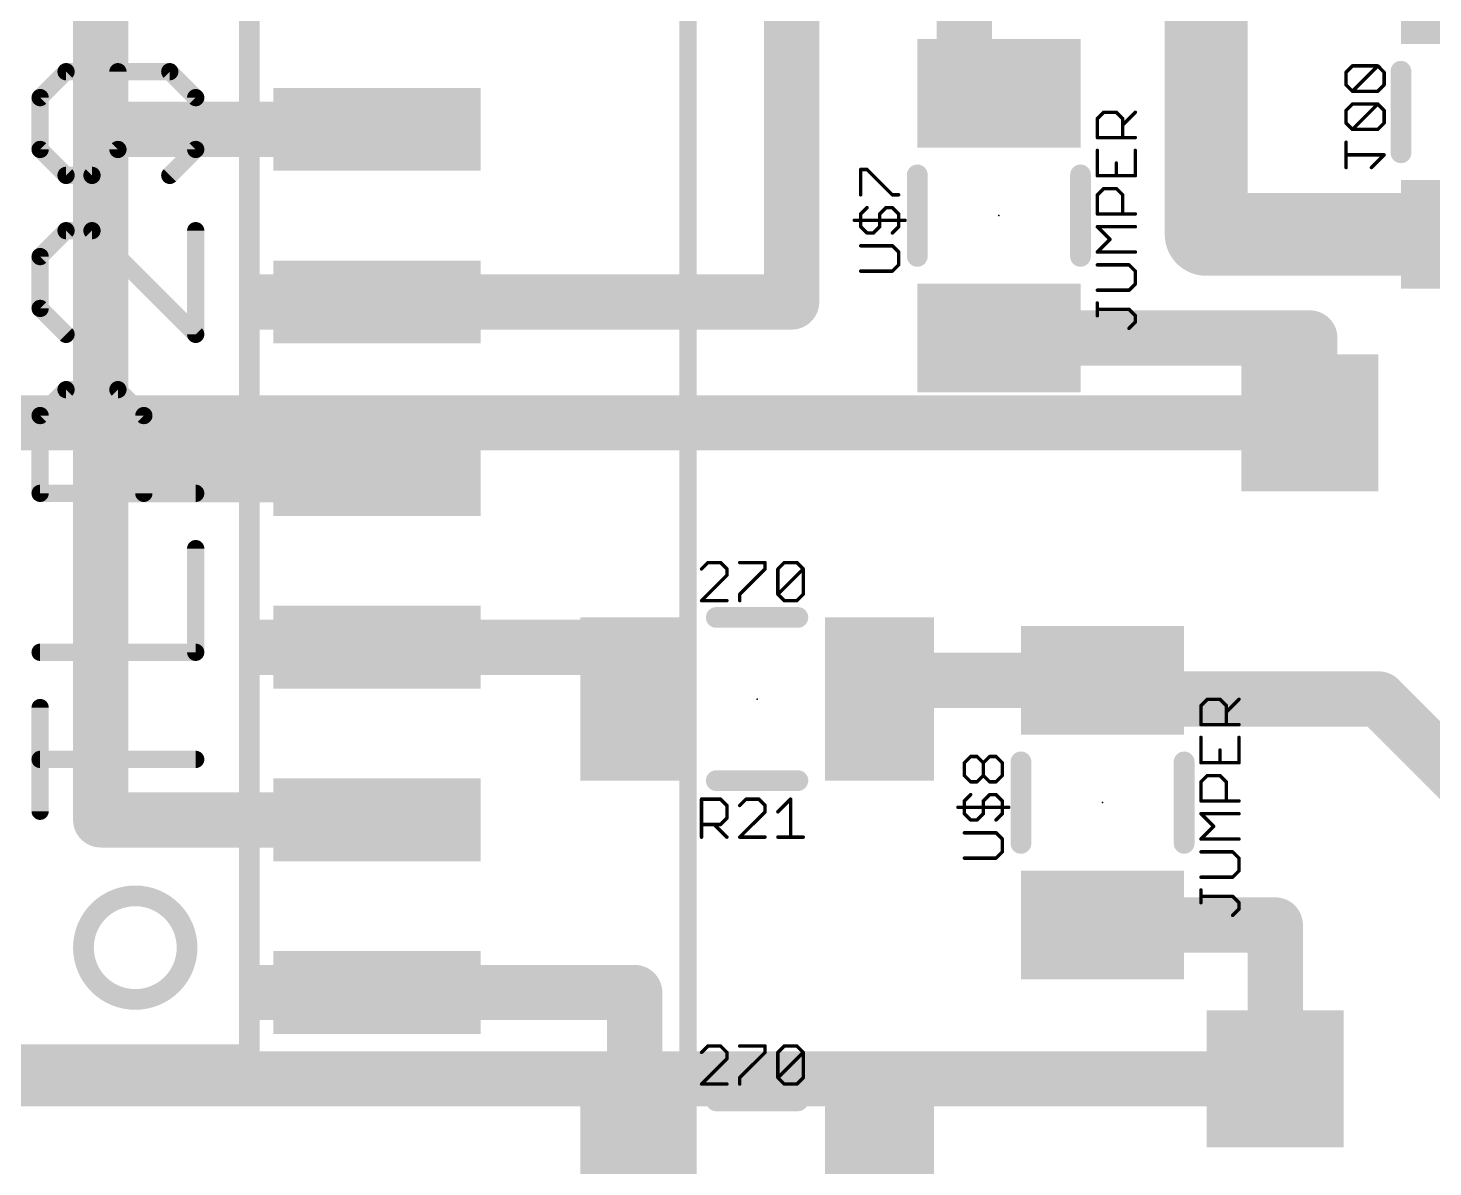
# Model space of a CAD drawing. Extents: x 0 to 107, y 0 to 139.
# Drawn here: x 28.17 to 38.5, y 48.63 to 57.01 of the extents above; entities that cross this region are included whole.
import ezdxf

# ---------------------------------------------------------------- set-up
doc = ezdxf.new("R2010")
doc.units = 0
for name, color, linetype in [('1', 14, 'CONTINUOUS'), ('16', 174, 'CONTINUOUS'), ('18', 94, 'CONTINUOUS'), ('21', 250, 'CONTINUOUS'), ('22', 250, 'CONTINUOUS'), ('23', 178, 'CONTINUOUS'), ('25', 250, 'CONTINUOUS'), ('27', 250, 'CONTINUOUS'), ('28', 250, 'CONTINUOUS'), ('51', 250, 'CONTINUOUS')]:
    doc.layers.add(name, color=color, linetype=linetype)

# ---------------------------------------------------------------- blocks, each defined once
blk = doc.blocks.new('RECT')
blk.add_solid([(-0.5, -0.5), (0.5, -0.5), (-0.5, 0.5), (0.5, 0.5)])
blk = doc.blocks.new('SQUAREV')
blk.add_solid([(-0.5, -0.5), (0.5, -0.5), (-0.5, 0.5), (0.5, 0.5)])

msp = doc.modelspace()

# ---------------------------------------------------------------- linework, layer by layer
at = {"layer": '1', "const_width": 0.4064}
for points in [[(33.782, 54.991), (33.782, 59.298)], [(28.702, 58.801), (28.702, 56.261)], [(35.052, 56.78), (35.052, 57.912)], [(35.306, 56.526), (35.052, 56.78)], [(30.734, 56.261), (28.702, 56.261)], [(28.702, 56.261), (28.702, 53.721)], [(30.734, 54.991), (33.782, 54.991)], [(35.306, 54.726), (37.592, 54.726)], [(37.592, 54.726), (37.592, 54.102)], [(28.702, 53.721), (30.734, 53.721)], [(28.702, 53.721), (28.702, 51.181)], [(30.734, 52.451), (32.628, 52.451)], [(32.628, 52.451), (32.628, 52.07)], [(36.068, 52.208), (34.428, 52.208)], [(34.428, 52.208), (34.428, 52.07)], [(36.206, 52.07), (36.068, 52.208)], [(38.1, 52.07), (36.206, 52.07)], [(40.64, 49.53), (38.1, 52.07)], [(28.702, 51.181), (30.734, 51.181)], [(36.068, 50.408), (37.338, 50.408)], [(37.338, 50.408), (37.338, 49.276)], [(30.734, 49.911), (32.628, 49.911)], [(32.628, 49.911), (32.628, 48.514)], [(34.428, 46.228), (34.428, 48.514)]]:
    msp.add_lwpolyline(points, dxfattribs=at)
at = {"layer": '1', "const_width": 0.2032}
for points in [[(35.1238, 56.8518, 1), (34.9802, 56.7082)], [(34.9504, 56.78, 1), (35.1536, 56.78)], [(35.2342, 56.4542, 1), (35.3778, 56.5978)], [(28.702, 56.3626, 1), (28.702, 56.1594)], [(28.8036, 56.261, 1), (28.6004, 56.261)], [(30.734, 56.1594, 1), (30.734, 56.3626)], [(28.6004, 56.261, 1), (28.8036, 56.261)], [(30.734, 55.0926, 1), (30.734, 54.8894)], [(33.782, 54.8894, 1), (33.782, 55.0926)], [(33.6804, 54.991, 1), (33.8836, 54.991)], [(35.306, 54.8276, 1), (35.306, 54.6244)], [(37.6936, 54.726, 1), (37.4904, 54.726)], [(37.592, 54.6244, 1), (37.592, 54.8276)], [(37.4904, 54.102, 1), (37.6936, 54.102)], [(28.702, 53.8226, 1), (28.702, 53.6194)], [(28.8036, 53.721, 1), (28.6004, 53.721)], [(30.734, 53.6194, 1), (30.734, 53.8226)], [(28.6004, 53.721, 1), (28.8036, 53.721)], [(30.734, 52.5526, 1), (30.734, 52.3494)], [(32.7296, 52.451, 1), (32.5264, 52.451)], [(32.628, 52.3494, 1), (32.628, 52.5526)], [(34.428, 52.3096, 1), (34.428, 52.1064)], [(34.5296, 52.208, 1), (34.3264, 52.208)], [(36.1398, 52.2798, 1), (35.9962, 52.1362)], [(36.068, 52.1064, 1), (36.068, 52.3096)], [(36.206, 52.1716, 1), (36.206, 51.9684)], [(38.1718, 52.1418, 1), (38.0282, 51.9982)], [(38.1, 51.9684, 1), (38.1, 52.1716)], [(32.5264, 52.07, 1), (32.7296, 52.07)], [(34.3264, 52.07, 1), (34.5296, 52.07)], [(36.1342, 51.9982, 1), (36.2778, 52.1418)], [(28.702, 51.2826, 1), (28.702, 51.0794)], [(30.734, 51.0794, 1), (30.734, 51.2826)], [(28.6004, 51.181, 1), (28.8036, 51.181)], [(36.068, 50.5096, 1), (36.068, 50.3064)], [(37.4396, 50.408, 1), (37.2364, 50.408)], [(37.338, 50.3064, 1), (37.338, 50.5096)], [(30.734, 50.0126, 1), (30.734, 49.8094)], [(32.7296, 49.911, 1), (32.5264, 49.911)], [(32.628, 49.8094, 1), (32.628, 50.0126)], [(37.2364, 49.276, 1), (37.4396, 49.276)], [(34.5296, 48.514, 1), (34.3264, 48.514)]]:
    msp.add_lwpolyline(points, format="xyb", dxfattribs=at)
at = {"layer": '16'}
for points, const_width in [([(36.83, 59.69), (36.83, 55.488)], 0.6096), ([(38.862, 55.488), (36.83, 55.488)], 0.6096), ([(37.592, 54.102), (21.336, 54.102)], 0.4064), ([(37.338, 49.276), (26.416, 49.276)], 0.4064)]:
    msp.add_lwpolyline(points, dxfattribs=dict(at, const_width=const_width))
for points, const_width in [([(36.83, 55.6404, 1), (36.83, 55.3356)], 0.3048), ([(36.6776, 55.488, 1), (36.9824, 55.488)], 0.3048), ([(37.592, 54.0004, 1), (37.592, 54.2036)], 0.2032), ([(37.338, 49.1744, 1), (37.338, 49.3776)], 0.2032)]:
    msp.add_lwpolyline(points, format="xyb", dxfattribs=dict(at, const_width=const_width))
at = {"layer": '21', "const_width": 0.1524}
for points in [[(29.7942, 49.4538), (29.7942, 59.2582)], [(34.706, 55.326), (34.706, 55.926)], [(35.906, 55.326), (35.906, 55.926)], [(33.828, 52.67), (33.228, 52.67)], [(35.468, 51.008), (35.468, 51.608)], [(36.668, 51.008), (36.668, 51.608)], [(33.828, 51.47), (33.228, 51.47)], [(26.2128, 49.4538), (29.7942, 49.4538)], [(33.828, 49.114), (33.228, 49.114)]]:
    msp.add_lwpolyline(points, dxfattribs=at)
at = {"layer": '21'}
for points, const_width in [([(34.7441, 55.926, 1), (34.6679, 55.926)], 0.0762), ([(35.9441, 55.926, 1), (35.8679, 55.926)], 0.0762), ([(34.6679, 55.326, 1), (34.7441, 55.326)], 0.0762), ([(35.8679, 55.326, 1), (35.9441, 55.326)], 0.0762), ([(33.228, 52.7081, 1), (33.228, 52.6319)], 0.0762), ([(33.828, 52.6319, 1), (33.828, 52.7081)], 0.0762), ([(35.5061, 51.608, 1), (35.4299, 51.608)], 0.0762), ([(36.7061, 51.608, 1), (36.6299, 51.608)], 0.0762), ([(33.228, 51.5081, 1), (33.228, 51.4319)], 0.0762), ([(33.828, 51.4319, 1), (33.828, 51.5081)], 0.0762), ([(35.4299, 51.008, 1), (35.5061, 51.008)], 0.0762), ([(36.6299, 51.008, 1), (36.7061, 51.008)], 0.0762), ([(28.956, 49.8602, 1), (28.956, 50.6222, 1), (28.956, 49.8602)], 0.1524), ([(29.7561, 49.4538, 1), (29.8323, 49.4538)], 0.0762), ([(29.7942, 49.4157, 1), (29.7942, 49.4919)], 0.0762), ([(33.228, 49.1521, 1), (33.228, 49.0759)], 0.0762), ([(33.828, 49.0759, 1), (33.828, 49.1521)], 0.0762)]:
    msp.add_lwpolyline(points, format="xyb", dxfattribs=dict(at, const_width=const_width))
at = {"layer": '22'}
for points, const_width in [([(33.02, 58.0263), (33.02, 11.0617)], 0.127), ([(38.262, 56.088), (38.262, 56.688)], 0.1524)]:
    msp.add_lwpolyline(points, dxfattribs=dict(at, const_width=const_width))
at = {"layer": '22', "const_width": 0.0762}
for points in [[(38.3001, 56.688, 1), (38.2239, 56.688)], [(38.2239, 56.088, 1), (38.3001, 56.088)]]:
    msp.add_lwpolyline(points, format="xyb", dxfattribs=at)
at = {"layer": '23'}
for p in [(35.306, 55.626), (33.528, 52.07), (36.068, 51.308)]:
    msp.add_point(p, dxfattribs=at)
at = {"layer": '25', "const_width": 0.0254}
for points in [[(34.2898, 55.779), (34.2898, 55.9655)], [(34.2898, 55.9655), (34.3364, 55.9655)], [(34.3364, 55.9655), (34.5228, 55.779)], [(34.5228, 55.779), (34.5694, 55.779)], [(34.2898, 55.6382), (34.3364, 55.6848)], [(34.4762, 55.6848), (34.4296, 55.6382)], [(34.5228, 55.6848), (34.4762, 55.6848)], [(34.5694, 55.6382), (34.5228, 55.6848)], [(34.2432, 55.5916), (34.616, 55.5916)], [(34.2898, 55.545), (34.2898, 55.6382)], [(34.4296, 55.6382), (34.4296, 55.545)], [(34.5694, 55.545), (34.5694, 55.6382)], [(34.3364, 55.4984), (34.2898, 55.545)], [(34.383, 55.4984), (34.3364, 55.4984)], [(34.4296, 55.545), (34.383, 55.4984)], [(34.5228, 55.4984), (34.5694, 55.545)], [(34.5228, 55.4041), (34.2898, 55.4041)], [(34.5694, 55.3575), (34.5228, 55.4041)], [(34.5694, 55.2643), (34.5694, 55.3575)], [(34.5228, 55.2177), (34.5694, 55.2643)], [(34.2898, 55.2177), (34.5228, 55.2177)], [(35.0518, 51.6008), (35.0984, 51.6474)], [(35.0984, 51.6474), (35.145, 51.6474)], [(35.145, 51.6474), (35.1916, 51.6008)], [(35.1916, 51.6008), (35.2382, 51.6474)], [(35.2382, 51.6474), (35.2848, 51.6474)], [(35.2848, 51.6474), (35.3314, 51.6008)], [(35.0518, 51.5076), (35.0518, 51.6008)], [(35.1916, 51.5076), (35.1916, 51.6008)], [(35.3314, 51.6008), (35.3314, 51.5076)], [(35.0984, 51.461), (35.0518, 51.5076)], [(35.145, 51.461), (35.0984, 51.461)], [(35.1916, 51.5076), (35.145, 51.461)], [(35.2382, 51.461), (35.1916, 51.5076)], [(35.2848, 51.461), (35.2382, 51.461)], [(35.3314, 51.5076), (35.2848, 51.461)], [(33.1197, 51.054), (33.1197, 51.3336)], [(33.1197, 51.3336), (33.2595, 51.3336)], [(33.2595, 51.3336), (33.3061, 51.287)], [(33.447, 51.3336), (33.4004, 51.287)], [(33.5402, 51.3336), (33.447, 51.3336)], [(33.5868, 51.287), (33.5402, 51.3336)], [(33.681, 51.2404), (33.7742, 51.3336)], [(33.7742, 51.3336), (33.7742, 51.054)], [(35.0518, 51.3202), (35.0984, 51.3668)], [(35.2382, 51.3668), (35.1916, 51.3202)], [(35.2848, 51.3668), (35.2382, 51.3668)], [(35.3314, 51.3202), (35.2848, 51.3668)], [(33.3061, 51.287), (33.3061, 51.1938)], [(33.4004, 51.054), (33.5868, 51.2404)], [(33.5868, 51.2404), (33.5868, 51.287)], [(35.0052, 51.2736), (35.378, 51.2736)], [(35.0518, 51.227), (35.0518, 51.3202)], [(35.0984, 51.1804), (35.0518, 51.227)], [(35.1916, 51.227), (35.145, 51.1804)], [(35.1916, 51.3202), (35.1916, 51.227)], [(35.2848, 51.1804), (35.3314, 51.227)], [(35.3314, 51.227), (35.3314, 51.3202)], [(33.2595, 51.1472), (33.1197, 51.1472)], [(33.2129, 51.1472), (33.3061, 51.054)], [(33.3061, 51.1938), (33.2595, 51.1472)], [(35.145, 51.1804), (35.0984, 51.1804)], [(33.5868, 51.054), (33.4004, 51.054)], [(33.681, 51.054), (33.8674, 51.054)], [(35.2848, 51.0861), (35.0518, 51.0861)], [(35.3314, 51.0395), (35.2848, 51.0861)], [(35.3314, 50.9463), (35.3314, 51.0395)], [(35.2848, 50.8997), (35.3314, 50.9463)], [(35.0518, 50.8997), (35.2848, 50.8997)]]:
    msp.add_lwpolyline(points, dxfattribs=at)
at = {"layer": '25', "const_width": 0.0127}
for points in [[(34.2961, 55.9655, 1), (34.2834, 55.9655)], [(34.2898, 55.9718, 1), (34.2898, 55.9591)], [(34.3409, 55.9699, 1), (34.3319, 55.961)], [(34.3364, 55.9591, 1), (34.3364, 55.9718)], [(34.2834, 55.779, 1), (34.2961, 55.779)], [(34.5228, 55.7854, 1), (34.5228, 55.7727)], [(34.5183, 55.7745, 1), (34.5273, 55.7835)], [(34.5694, 55.7727, 1), (34.5694, 55.7854)], [(34.3409, 55.6803, 1), (34.3319, 55.6893)], [(34.4762, 55.6911, 1), (34.4762, 55.6784)], [(34.4807, 55.6803, 1), (34.4717, 55.6893)], [(34.5273, 55.6893, 1), (34.5183, 55.6803)], [(34.5228, 55.6784, 1), (34.5228, 55.6911)], [(34.2432, 55.5979, 1), (34.2432, 55.5852)], [(34.2961, 55.6382, 1), (34.2834, 55.6382)], [(34.2853, 55.6427, 1), (34.2943, 55.6337)], [(34.4359, 55.6382, 1), (34.4232, 55.6382)], [(34.4251, 55.6427, 1), (34.4341, 55.6337)], [(34.5757, 55.6382, 1), (34.5631, 55.6382)], [(34.5649, 55.6337, 1), (34.5739, 55.6427)], [(34.616, 55.5852, 1), (34.616, 55.5979)], [(34.2943, 55.5495, 1), (34.2853, 55.5405)], [(34.2834, 55.545, 1), (34.2961, 55.545)], [(34.3364, 55.5047, 1), (34.3364, 55.492)], [(34.3319, 55.4939, 1), (34.3409, 55.5029)], [(34.3785, 55.5029, 1), (34.3875, 55.4939)], [(34.383, 55.492, 1), (34.383, 55.5047)], [(34.4232, 55.545, 1), (34.4359, 55.545)], [(34.4341, 55.5405, 1), (34.4251, 55.5495)], [(34.5183, 55.5029, 1), (34.5273, 55.4939)], [(34.5631, 55.545, 1), (34.5757, 55.545)], [(34.5739, 55.5405, 1), (34.5649, 55.5495)], [(34.2898, 55.4105, 1), (34.2898, 55.3978)], [(34.5273, 55.4086, 1), (34.5183, 55.3997)], [(34.5228, 55.3978, 1), (34.5228, 55.4105)], [(34.5757, 55.3575, 1), (34.5631, 55.3575)], [(34.5649, 55.353, 1), (34.5739, 55.362)], [(34.5631, 55.2643, 1), (34.5757, 55.2643)], [(34.5739, 55.2598, 1), (34.5649, 55.2688)], [(34.2898, 55.2241, 1), (34.2898, 55.2114)], [(34.5183, 55.2222, 1), (34.5273, 55.2132)], [(34.5228, 55.2114, 1), (34.5228, 55.2241)], [(35.0984, 51.6538, 1), (35.0984, 51.6411)], [(35.1029, 51.643, 1), (35.0939, 51.6519)], [(35.1495, 51.6519, 1), (35.1405, 51.643)], [(35.145, 51.6411, 1), (35.145, 51.6538)], [(35.2382, 51.6538, 1), (35.2382, 51.6411)], [(35.2427, 51.643, 1), (35.2337, 51.6519)], [(35.2893, 51.6519, 1), (35.2803, 51.643)], [(35.2848, 51.6411, 1), (35.2848, 51.6538)], [(35.0581, 51.6008, 1), (35.0454, 51.6008)], [(35.0473, 51.6053, 1), (35.0563, 51.5964)], [(35.1979, 51.6008, 1), (35.1852, 51.6008)], [(35.1871, 51.6053, 1), (35.1961, 51.5964)], [(35.1871, 51.5964, 1), (35.1961, 51.6053)], [(35.3377, 51.6008, 1), (35.3251, 51.6008)], [(35.3269, 51.5964, 1), (35.3359, 51.6053)], [(35.0563, 51.5121, 1), (35.0473, 51.5031)], [(35.0454, 51.5076, 1), (35.0581, 51.5076)], [(35.0984, 51.4674, 1), (35.0984, 51.4547)], [(35.0939, 51.4565, 1), (35.1029, 51.4655)], [(35.1405, 51.4655, 1), (35.1495, 51.4565)], [(35.145, 51.4547, 1), (35.145, 51.4674)], [(35.1961, 51.5121, 1), (35.1871, 51.5031)], [(35.1852, 51.5076, 1), (35.1979, 51.5076)], [(35.1961, 51.5031, 1), (35.1871, 51.5121)], [(35.2382, 51.4674, 1), (35.2382, 51.4547)], [(35.2337, 51.4565, 1), (35.2427, 51.4655)], [(35.2803, 51.4655, 1), (35.2893, 51.4565)], [(35.2848, 51.4547, 1), (35.2848, 51.4674)], [(35.3251, 51.5076, 1), (35.3377, 51.5076)], [(35.3359, 51.5031, 1), (35.3269, 51.5121)], [(33.1197, 51.34, 1), (33.1197, 51.3273)], [(33.1261, 51.3336, 1), (33.1134, 51.3336)], [(33.264, 51.3381, 1), (33.255, 51.3291)], [(33.2595, 51.3273, 1), (33.2595, 51.34)], [(33.447, 51.34, 1), (33.447, 51.3273)], [(33.4515, 51.3291, 1), (33.4425, 51.3381)], [(33.5447, 51.3381, 1), (33.5357, 51.3291)], [(33.5402, 51.3273, 1), (33.5402, 51.34)], [(33.7806, 51.3336, 1), (33.7679, 51.3336)], [(33.7787, 51.3291, 1), (33.7697, 51.3381)], [(35.1029, 51.3623, 1), (35.0939, 51.3713)], [(35.2382, 51.3731, 1), (35.2382, 51.3604)], [(35.2427, 51.3623, 1), (35.2337, 51.3713)], [(35.2893, 51.3713, 1), (35.2803, 51.3623)], [(35.2848, 51.3604, 1), (35.2848, 51.3731)], [(33.3125, 51.287, 1), (33.2998, 51.287)], [(33.3017, 51.2825, 1), (33.3106, 51.2915)], [(33.3959, 51.2915, 1), (33.4049, 51.2825)], [(33.5931, 51.287, 1), (33.5804, 51.287)], [(33.5804, 51.2404, 1), (33.5931, 51.2404)], [(33.5823, 51.2825, 1), (33.5913, 51.2915)], [(33.5913, 51.2359, 1), (33.5823, 51.2449)], [(33.6765, 51.2449, 1), (33.6855, 51.2359)], [(35.0052, 51.2799, 1), (35.0052, 51.2672)], [(35.0581, 51.3202, 1), (35.0454, 51.3202)], [(35.0473, 51.3247, 1), (35.0563, 51.3157)], [(35.0563, 51.2315, 1), (35.0473, 51.2225)], [(35.0454, 51.227, 1), (35.0581, 51.227)], [(35.1979, 51.3202, 1), (35.1852, 51.3202)], [(35.1871, 51.3247, 1), (35.1961, 51.3157)], [(35.1852, 51.227, 1), (35.1979, 51.227)], [(35.1961, 51.2225, 1), (35.1871, 51.2315)], [(35.3377, 51.3202, 1), (35.3251, 51.3202)], [(35.3251, 51.227, 1), (35.3377, 51.227)], [(35.3269, 51.3157, 1), (35.3359, 51.3247)], [(35.3359, 51.2225, 1), (35.3269, 51.2315)], [(35.378, 51.2672, 1), (35.378, 51.2799)], [(33.1197, 51.1536, 1), (33.1197, 51.1409)], [(33.2174, 51.1517, 1), (33.2084, 51.1427)], [(33.255, 51.1517, 1), (33.264, 51.1427)], [(33.2595, 51.1409, 1), (33.2595, 51.1536)], [(33.2998, 51.1938, 1), (33.3125, 51.1938)], [(33.3106, 51.1893, 1), (33.3017, 51.1983)], [(35.0984, 51.1867, 1), (35.0984, 51.174)], [(35.0939, 51.1759, 1), (35.1029, 51.1849)], [(35.1405, 51.1849, 1), (35.1495, 51.1759)], [(35.145, 51.174, 1), (35.145, 51.1867)], [(35.2803, 51.1849, 1), (35.2893, 51.1759)], [(33.1134, 51.054, 1), (33.1261, 51.054)], [(33.3017, 51.0495, 1), (33.3106, 51.0585)], [(33.4004, 51.0603, 1), (33.4004, 51.0477)], [(33.3959, 51.0585, 1), (33.4049, 51.0495)], [(33.5868, 51.0477, 1), (33.5868, 51.0603)], [(33.681, 51.0603, 1), (33.681, 51.0477)], [(33.7679, 51.054, 1), (33.7806, 51.054)], [(33.8674, 51.0477, 1), (33.8674, 51.0603)], [(35.0518, 51.0925, 1), (35.0518, 51.0798)], [(35.2893, 51.0906, 1), (35.2803, 51.0817)], [(35.2848, 51.0798, 1), (35.2848, 51.0925)], [(35.3377, 51.0395, 1), (35.3251, 51.0395)], [(35.3269, 51.035, 1), (35.3359, 51.044)], [(35.3251, 50.9463, 1), (35.3377, 50.9463)], [(35.3359, 50.9418, 1), (35.3269, 50.9508)], [(35.0518, 50.9061, 1), (35.0518, 50.8934)], [(35.2803, 50.9042, 1), (35.2893, 50.8952)], [(35.2848, 50.8934, 1), (35.2848, 50.9061)]]:
    msp.add_lwpolyline(points, format="xyb", dxfattribs=at)
at = {"layer": '27'}
for points, const_width in [([(28.4472, 56.6847), (28.2565, 56.4941)], 0.127), ([(29.2098, 56.6847), (28.4472, 56.6847)], 0.127), ([(28.8285, 56.1128), (28.8285, 56.6847)], 0.127), ([(29.4005, 56.4941), (29.2098, 56.6847)], 0.127), ([(28.2565, 56.4941), (28.2565, 56.1128)], 0.127), ([(29.4005, 56.1128), (29.4005, 56.4941)], 0.127), ([(36.0297, 56.3398), (36.0763, 56.3864)], 0.0254), ([(36.0763, 56.3864), (36.1695, 56.3864)], 0.0254), ([(36.1695, 56.3864), (36.2161, 56.3398)], 0.0254), ([(36.2161, 56.2932), (36.3093, 56.3864)], 0.0254), ([(36.0297, 56.2), (36.0297, 56.3398)], 0.0254), ([(36.2161, 56.3398), (36.2161, 56.2)], 0.0254), ([(36.3093, 56.2), (36.0297, 56.2)], 0.0254), ([(28.2565, 56.1128), (28.4472, 55.9221)], 0.127), ([(28.6379, 55.9221), (28.8285, 56.1128)], 0.127), ([(29.2098, 55.9221), (29.4005, 56.1128)], 0.127), ([(36.0297, 56.1058), (36.0297, 55.9193)], 0.0254), ([(36.3093, 55.9193), (36.3093, 56.1058)], 0.0254), ([(28.4472, 55.9221), (28.6379, 55.9221)], 0.127), ([(36.1695, 55.9193), (36.1695, 56.0126)], 0.0254), ([(36.0297, 55.9193), (36.3093, 55.9193)], 0.0254), ([(36.0297, 55.7785), (36.0763, 55.8251)], 0.0254), ([(36.0297, 55.6387), (36.0297, 55.7785)], 0.0254), ([(36.0763, 55.8251), (36.1695, 55.8251)], 0.0254), ([(36.1695, 55.8251), (36.2161, 55.7785)], 0.0254), ([(36.2161, 55.7785), (36.2161, 55.6387)], 0.0254), ([(28.4472, 55.5153), (28.2565, 55.3247)], 0.127), ([(28.6379, 55.5153), (28.4472, 55.5153)], 0.127), ([(29.4005, 54.7527), (28.6379, 55.5153)], 0.127), ([(29.4005, 55.5153), (29.4005, 54.7527)], 0.127), ([(36.3093, 55.6387), (36.0297, 55.6387)], 0.0254), ([(36.1229, 55.4513), (36.0297, 55.5445)], 0.0254), ([(36.0297, 55.5445), (36.3093, 55.5445)], 0.0254), ([(28.2565, 55.3247), (28.2565, 54.9434)], 0.127), ([(36.0297, 55.358), (36.1229, 55.4513)], 0.0254), ([(36.3093, 55.358), (36.0297, 55.358)], 0.0254), ([(36.2627, 55.2638), (36.0297, 55.2638)], 0.0254), ([(36.3093, 55.2172), (36.2627, 55.2638)], 0.0254), ([(36.3093, 55.124), (36.3093, 55.2172)], 0.0254), ([(36.0297, 55.0774), (36.2627, 55.0774)], 0.0254), ([(36.2627, 55.0774), (36.3093, 55.124)], 0.0254), ([(28.2565, 54.9434), (28.4472, 54.7527)], 0.127), ([(36.0297, 54.8899), (36.0297, 54.9832)], 0.0254), ([(36.2627, 54.9366), (36.0297, 54.9366)], 0.0254), ([(36.3093, 54.8899), (36.2627, 54.9366)], 0.0254), ([(36.2627, 54.7967), (36.3093, 54.8433)], 0.0254), ([(36.3093, 54.8433), (36.3093, 54.8899)], 0.0254), ([(28.2565, 54.1553), (28.4472, 54.3459)], 0.127), ([(28.4472, 54.3459), (28.8285, 54.3459)], 0.127), ([(28.8285, 54.3459), (29.0192, 54.1553)], 0.127), ([(28.2565, 53.5833), (28.2565, 54.1553)], 0.127), ([(29.0192, 54.1553), (29.0192, 53.5833)], 0.127), ([(29.4005, 53.5833), (28.2565, 53.5833)], 0.127), ([(29.4005, 52.4139), (29.4005, 53.1765)], 0.127), ([(33.1663, 53.0735), (33.1197, 53.0269)], 0.0254), ([(33.1197, 52.7939), (33.3061, 52.9803)], 0.0254), ([(33.2595, 53.0735), (33.1663, 53.0735)], 0.0254), ([(33.3061, 53.0269), (33.2595, 53.0735)], 0.0254), ([(33.3061, 52.9803), (33.3061, 53.0269)], 0.0254), ([(33.4004, 53.0735), (33.5868, 53.0735)], 0.0254), ([(33.5868, 53.0269), (33.4004, 52.8405)], 0.0254), ([(33.5868, 53.0735), (33.5868, 53.0269)], 0.0254), ([(33.681, 53.0269), (33.7276, 53.0735)], 0.0254), ([(33.681, 52.8405), (33.681, 53.0269)], 0.0254), ([(33.681, 52.8405), (33.8674, 53.0269)], 0.0254), ([(33.7276, 53.0735), (33.8208, 53.0735)], 0.0254), ([(33.8208, 53.0735), (33.8674, 53.0269)], 0.0254), ([(33.8674, 53.0269), (33.8674, 52.8405)], 0.0254), ([(33.3061, 52.7939), (33.1197, 52.7939)], 0.0254), ([(33.4004, 52.8405), (33.4004, 52.7939)], 0.0254), ([(33.7276, 52.7939), (33.681, 52.8405)], 0.0254), ([(33.8208, 52.7939), (33.7276, 52.7939)], 0.0254), ([(33.8674, 52.8405), (33.8208, 52.7939)], 0.0254), ([(28.2565, 52.4139), (29.4005, 52.4139)], 0.127), ([(28.2565, 51.2445), (28.2565, 52.0072)], 0.127), ([(36.7917, 52.0218), (36.8383, 52.0684)], 0.0254), ([(36.8383, 52.0684), (36.9315, 52.0684)], 0.0254), ([(36.9315, 52.0684), (36.9781, 52.0218)], 0.0254), ([(36.9781, 51.9752), (37.0713, 52.0684)], 0.0254), ([(36.7917, 51.882), (36.7917, 52.0218)], 0.0254), ([(36.9781, 52.0218), (36.9781, 51.882)], 0.0254), ([(37.0713, 51.882), (36.7917, 51.882)], 0.0254), ([(36.7917, 51.7878), (36.7917, 51.6013)], 0.0254), ([(37.0713, 51.6013), (37.0713, 51.7878)], 0.0254), ([(29.4005, 51.6258), (28.2565, 51.6258)], 0.127), ([(36.9315, 51.6013), (36.9315, 51.6946)], 0.0254), ([(36.7917, 51.6013), (37.0713, 51.6013)], 0.0254), ([(36.7917, 51.4605), (36.8383, 51.5071)], 0.0254), ([(36.7917, 51.3207), (36.7917, 51.4605)], 0.0254), ([(36.8383, 51.5071), (36.9315, 51.5071)], 0.0254), ([(36.9315, 51.5071), (36.9781, 51.4605)], 0.0254), ([(36.9781, 51.4605), (36.9781, 51.3207)], 0.0254), ([(37.0713, 51.3207), (36.7917, 51.3207)], 0.0254), ([(36.8849, 51.1333), (36.7917, 51.2265)], 0.0254), ([(36.7917, 51.2265), (37.0713, 51.2265)], 0.0254), ([(36.7917, 51.04), (36.8849, 51.1333)], 0.0254), ([(37.0713, 51.04), (36.7917, 51.04)], 0.0254), ([(37.0247, 50.9458), (36.7917, 50.9458)], 0.0254), ([(37.0713, 50.8992), (37.0247, 50.9458)], 0.0254), ([(37.0247, 50.7594), (37.0713, 50.806)], 0.0254), ([(37.0713, 50.806), (37.0713, 50.8992)], 0.0254), ([(36.7917, 50.7594), (37.0247, 50.7594)], 0.0254), ([(36.7917, 50.5719), (36.7917, 50.6652)], 0.0254), ([(37.0247, 50.6186), (36.7917, 50.6186)], 0.0254), ([(37.0713, 50.5719), (37.0247, 50.6186)], 0.0254), ([(37.0247, 50.4787), (37.0713, 50.5253)], 0.0254), ([(37.0713, 50.5253), (37.0713, 50.5719)], 0.0254), ([(33.1663, 49.5175), (33.1197, 49.4709)], 0.0254), ([(33.2595, 49.5175), (33.1663, 49.5175)], 0.0254), ([(33.3061, 49.4709), (33.2595, 49.5175)], 0.0254), ([(33.3061, 49.4243), (33.3061, 49.4709)], 0.0254), ([(33.4004, 49.5175), (33.5868, 49.5175)], 0.0254), ([(33.5868, 49.4709), (33.4004, 49.2845)], 0.0254), ([(33.5868, 49.5175), (33.5868, 49.4709)], 0.0254), ([(33.681, 49.4709), (33.7276, 49.5175)], 0.0254), ([(33.681, 49.2845), (33.681, 49.4709)], 0.0254), ([(33.681, 49.2845), (33.8674, 49.4709)], 0.0254), ([(33.7276, 49.5175), (33.8208, 49.5175)], 0.0254), ([(33.8208, 49.5175), (33.8674, 49.4709)], 0.0254), ([(33.8674, 49.4709), (33.8674, 49.2845)], 0.0254), ([(33.1197, 49.2379), (33.3061, 49.4243)], 0.0254), ([(33.4004, 49.2845), (33.4004, 49.2379)], 0.0254), ([(33.7276, 49.2379), (33.681, 49.2845)], 0.0254), ([(33.8674, 49.2845), (33.8208, 49.2379)], 0.0254), ([(33.3061, 49.2379), (33.1197, 49.2379)], 0.0254), ([(33.8208, 49.2379), (33.7276, 49.2379)], 0.0254)]:
    msp.add_lwpolyline(points, dxfattribs=dict(at, const_width=const_width))
for points, const_width in [([(28.4472, 56.7165, 1), (28.4472, 56.653)], 0.0635), ([(28.4696, 56.6623, 1), (28.4247, 56.7072)], 0.0635), ([(28.8603, 56.6847, 1), (28.7968, 56.6847)], 0.0635), ([(29.2323, 56.7072, 1), (29.1874, 56.6623)], 0.0635), ([(29.2098, 56.653, 1), (29.2098, 56.7165)], 0.0635), ([(28.2883, 56.4941, 1), (28.2248, 56.4941)], 0.0635), ([(28.2341, 56.5165, 1), (28.279, 56.4716)], 0.0635), ([(29.4322, 56.4941, 1), (29.3688, 56.4941)], 0.0635), ([(29.378, 56.4716, 1), (29.423, 56.5165)], 0.0635), ([(36.0763, 56.3928, 1), (36.0763, 56.3801)], 0.0127), ([(36.0808, 56.3819, 1), (36.0718, 56.3909)], 0.0127), ([(36.174, 56.3909, 1), (36.165, 56.3819)], 0.0127), ([(36.1695, 56.3801, 1), (36.1695, 56.3928)], 0.0127), ([(36.3138, 56.3819, 1), (36.3048, 56.3909)], 0.0127), ([(36.036, 56.3398, 1), (36.0233, 56.3398)], 0.0127), ([(36.0252, 56.3443, 1), (36.0342, 56.3353)], 0.0127), ([(36.2224, 56.3398, 1), (36.2097, 56.3398)], 0.0127), ([(36.2116, 56.2977, 1), (36.2206, 56.2887)], 0.0127), ([(36.2116, 56.3353, 1), (36.2206, 56.3443)], 0.0127), ([(36.0297, 56.2064, 1), (36.0297, 56.1937)], 0.0127), ([(36.0233, 56.2, 1), (36.036, 56.2)], 0.0127), ([(36.2097, 56.2, 1), (36.2224, 56.2)], 0.0127), ([(36.3093, 56.1937, 1), (36.3093, 56.2064)], 0.0127), ([(28.2248, 56.1128, 1), (28.2883, 56.1128)], 0.0635), ([(28.279, 56.1352, 1), (28.2341, 56.0903)], 0.0635), ([(28.7968, 56.1128, 1), (28.8603, 56.1128)], 0.0635), ([(28.851, 56.0903, 1), (28.8061, 56.1352)], 0.0635), ([(29.3688, 56.1128, 1), (29.4322, 56.1128)], 0.0635), ([(29.423, 56.0903, 1), (29.378, 56.1352)], 0.0635), ([(36.036, 56.1058, 1), (36.0233, 56.1058)], 0.0127), ([(36.3156, 56.1058, 1), (36.303, 56.1058)], 0.0127), ([(28.4472, 55.9538, 1), (28.4472, 55.8903)], 0.0635), ([(28.6379, 55.8903, 1), (28.6379, 55.9538)], 0.0635), ([(36.1758, 56.0126, 1), (36.1631, 56.0126)], 0.0127), ([(28.4247, 55.8996, 1), (28.4696, 55.9445)], 0.0635), ([(28.6154, 55.9445, 1), (28.6603, 55.8996)], 0.0635), ([(29.1874, 55.9445, 1), (29.2323, 55.8996)], 0.0635), ([(36.0297, 55.9257, 1), (36.0297, 55.913)], 0.0127), ([(36.0233, 55.9193, 1), (36.036, 55.9193)], 0.0127), ([(36.1631, 55.9193, 1), (36.1758, 55.9193)], 0.0127), ([(36.303, 55.9193, 1), (36.3156, 55.9193)], 0.0127), ([(36.3093, 55.913, 1), (36.3093, 55.9257)], 0.0127), ([(36.036, 55.7785, 1), (36.0233, 55.7785)], 0.0127), ([(36.0252, 55.783, 1), (36.0342, 55.774)], 0.0127), ([(36.0763, 55.8315, 1), (36.0763, 55.8188)], 0.0127), ([(36.0808, 55.8206, 1), (36.0718, 55.8296)], 0.0127), ([(36.174, 55.8296, 1), (36.165, 55.8206)], 0.0127), ([(36.1695, 55.8188, 1), (36.1695, 55.8315)], 0.0127), ([(36.2224, 55.7785, 1), (36.2097, 55.7785)], 0.0127), ([(36.2116, 55.774, 1), (36.2206, 55.783)], 0.0127), ([(28.4472, 55.5471, 1), (28.4472, 55.4836)], 0.0635), ([(28.4696, 55.4929, 1), (28.4247, 55.5378)], 0.0635), ([(28.6603, 55.5378, 1), (28.6154, 55.4929)], 0.0635), ([(28.6379, 55.4836, 1), (28.6379, 55.5471)], 0.0635), ([(29.4322, 55.5153, 1), (29.3688, 55.5153)], 0.0635), ([(36.0297, 55.645, 1), (36.0297, 55.6323)], 0.0127), ([(36.0233, 55.6387, 1), (36.036, 55.6387)], 0.0127), ([(36.2097, 55.6387, 1), (36.2224, 55.6387)], 0.0127), ([(36.3093, 55.6323, 1), (36.3093, 55.645)], 0.0127), ([(36.0342, 55.549, 1), (36.0252, 55.54)], 0.0127), ([(36.0297, 55.5508, 1), (36.0297, 55.5381)], 0.0127), ([(36.3093, 55.5381, 1), (36.3093, 55.5508)], 0.0127), ([(28.2883, 55.3247, 1), (28.2248, 55.3247)], 0.0635), ([(28.2341, 55.3471, 1), (28.279, 55.3022)], 0.0635), ([(36.0297, 55.3644, 1), (36.0297, 55.3517)], 0.0127), ([(36.0252, 55.3625, 1), (36.0342, 55.3536)], 0.0127), ([(36.1274, 55.4468, 1), (36.1184, 55.4557)], 0.0127), ([(36.1184, 55.4468, 1), (36.1274, 55.4557)], 0.0127), ([(36.3093, 55.3517, 1), (36.3093, 55.3644)], 0.0127), ([(36.0297, 55.2702, 1), (36.0297, 55.2575)], 0.0127), ([(36.2672, 55.2683, 1), (36.2582, 55.2593)], 0.0127), ([(36.2627, 55.2575, 1), (36.2627, 55.2702)], 0.0127), ([(36.3156, 55.2172, 1), (36.303, 55.2172)], 0.0127), ([(36.3048, 55.2127, 1), (36.3138, 55.2217)], 0.0127), ([(36.0297, 55.0837, 1), (36.0297, 55.071)], 0.0127), ([(36.2582, 55.0819, 1), (36.2672, 55.0729)], 0.0127), ([(36.2627, 55.071, 1), (36.2627, 55.0837)], 0.0127), ([(36.303, 55.124, 1), (36.3156, 55.124)], 0.0127), ([(36.3138, 55.1195, 1), (36.3048, 55.1285)], 0.0127), ([(28.2248, 54.9434, 1), (28.2883, 54.9434)], 0.0635), ([(28.279, 54.9658, 1), (28.2341, 54.9209)], 0.0635), ([(36.036, 54.9832, 1), (36.0233, 54.9832)], 0.0127), ([(36.0297, 54.9429, 1), (36.0297, 54.9302)], 0.0127), ([(36.0233, 54.8899, 1), (36.036, 54.8899)], 0.0127), ([(36.2672, 54.941, 1), (36.2582, 54.9321)], 0.0127), ([(36.2627, 54.9302, 1), (36.2627, 54.9429)], 0.0127), ([(36.3156, 54.8899, 1), (36.303, 54.8899)], 0.0127), ([(36.303, 54.8433, 1), (36.3156, 54.8433)], 0.0127), ([(36.3048, 54.8855, 1), (36.3138, 54.8944)], 0.0127), ([(36.3138, 54.8389, 1), (36.3048, 54.8478)], 0.0127), ([(28.4247, 54.7302, 1), (28.4696, 54.7751)], 0.0635), ([(29.3688, 54.7527, 1), (29.4322, 54.7527)], 0.0635), ([(29.378, 54.7302, 1), (29.423, 54.7751)], 0.0635), ([(36.2582, 54.8012, 1), (36.2672, 54.7922)], 0.0127), ([(28.4472, 54.3777, 1), (28.4472, 54.3142)], 0.0635), ([(28.4696, 54.3235, 1), (28.4247, 54.3684)], 0.0635), ([(28.851, 54.3684, 1), (28.8061, 54.3235)], 0.0635), ([(28.8285, 54.3142, 1), (28.8285, 54.3777)], 0.0635), ([(28.2883, 54.1553, 1), (28.2248, 54.1553)], 0.0635), ([(28.2341, 54.1777, 1), (28.279, 54.1328)], 0.0635), ([(29.0509, 54.1553, 1), (28.9874, 54.1553)], 0.0635), ([(28.9967, 54.1328, 1), (29.0416, 54.1777)], 0.0635), ([(28.2565, 53.615, 1), (28.2565, 53.5515)], 0.0635), ([(28.2248, 53.5833, 1), (28.2883, 53.5833)], 0.0635), ([(28.9874, 53.5833, 1), (29.0509, 53.5833)], 0.0635), ([(29.4005, 53.5515, 1), (29.4005, 53.615)], 0.0635), ([(29.4322, 53.1765, 1), (29.3688, 53.1765)], 0.0635), ([(33.1152, 53.0314, 1), (33.1242, 53.0224)], 0.0127), ([(33.1663, 53.0799, 1), (33.1663, 53.0672)], 0.0127), ([(33.1708, 53.069, 1), (33.1618, 53.078)], 0.0127), ([(33.264, 53.078, 1), (33.255, 53.069)], 0.0127), ([(33.2595, 53.0672, 1), (33.2595, 53.0799)], 0.0127), ([(33.3125, 53.0269, 1), (33.2998, 53.0269)], 0.0127), ([(33.3017, 53.0224, 1), (33.3106, 53.0314)], 0.0127), ([(33.3106, 52.9758, 1), (33.3017, 52.9848)], 0.0127), ([(33.4004, 53.0799, 1), (33.4004, 53.0672)], 0.0127), ([(33.5931, 53.0735, 1), (33.5804, 53.0735)], 0.0127), ([(33.5804, 53.0269, 1), (33.5931, 53.0269)], 0.0127), ([(33.5913, 53.0224, 1), (33.5823, 53.0314)], 0.0127), ([(33.5868, 53.0672, 1), (33.5868, 53.0799)], 0.0127), ([(33.6765, 53.0314, 1), (33.6855, 53.0224)], 0.0127), ([(33.6874, 53.0269, 1), (33.6747, 53.0269)], 0.0127), ([(33.7276, 53.0799, 1), (33.7276, 53.0672)], 0.0127), ([(33.7321, 53.069, 1), (33.7231, 53.078)], 0.0127), ([(33.8253, 53.078, 1), (33.8164, 53.069)], 0.0127), ([(33.8208, 53.0672, 1), (33.8208, 53.0799)], 0.0127), ([(33.8738, 53.0269, 1), (33.8611, 53.0269)], 0.0127), ([(33.8719, 53.0224, 1), (33.863, 53.0314)], 0.0127), ([(33.863, 53.0224, 1), (33.8719, 53.0314)], 0.0127), ([(33.2998, 52.9803, 1), (33.3125, 52.9803)], 0.0127), ([(33.1152, 52.7984, 1), (33.1242, 52.7894)], 0.0127), ([(33.1197, 52.8002, 1), (33.1197, 52.7876)], 0.0127), ([(33.3061, 52.7876, 1), (33.3061, 52.8002)], 0.0127), ([(33.4067, 52.8405, 1), (33.394, 52.8405)], 0.0127), ([(33.3959, 52.845, 1), (33.4049, 52.836)], 0.0127), ([(33.394, 52.7939, 1), (33.4067, 52.7939)], 0.0127), ([(33.6855, 52.845, 1), (33.6765, 52.836)], 0.0127), ([(33.6765, 52.845, 1), (33.6855, 52.836)], 0.0127), ([(33.6747, 52.8405, 1), (33.6874, 52.8405)], 0.0127), ([(33.7276, 52.8002, 1), (33.7276, 52.7876)], 0.0127), ([(33.7231, 52.7894, 1), (33.7321, 52.7984)], 0.0127), ([(33.8164, 52.7984, 1), (33.8253, 52.7894)], 0.0127), ([(33.8208, 52.7876, 1), (33.8208, 52.8002)], 0.0127), ([(33.8611, 52.8405, 1), (33.8738, 52.8405)], 0.0127), ([(33.8719, 52.836, 1), (33.863, 52.845)], 0.0127), ([(28.2565, 52.4456, 1), (28.2565, 52.3821)], 0.0635), ([(29.4005, 52.3821, 1), (29.4005, 52.4456)], 0.0635), ([(29.3688, 52.4139, 1), (29.4322, 52.4139)], 0.0635), ([(28.2883, 52.0072, 1), (28.2248, 52.0072)], 0.0635), ([(36.8383, 52.0748, 1), (36.8383, 52.0621)], 0.0127), ([(36.8428, 52.0639, 1), (36.8338, 52.0729)], 0.0127), ([(36.936, 52.0729, 1), (36.927, 52.0639)], 0.0127), ([(36.9315, 52.0621, 1), (36.9315, 52.0748)], 0.0127), ([(37.0758, 52.0639, 1), (37.0668, 52.0729)], 0.0127), ([(36.798, 52.0218, 1), (36.7853, 52.0218)], 0.0127), ([(36.7872, 52.0263, 1), (36.7962, 52.0173)], 0.0127), ([(36.9844, 52.0218, 1), (36.9717, 52.0218)], 0.0127), ([(36.9736, 51.9797, 1), (36.9826, 51.9707)], 0.0127), ([(36.9736, 52.0173, 1), (36.9826, 52.0263)], 0.0127), ([(36.7917, 51.8884, 1), (36.7917, 51.8757)], 0.0127), ([(36.7853, 51.882, 1), (36.798, 51.882)], 0.0127), ([(36.9717, 51.882, 1), (36.9844, 51.882)], 0.0127), ([(37.0713, 51.8757, 1), (37.0713, 51.8884)], 0.0127), ([(36.798, 51.7878, 1), (36.7853, 51.7878)], 0.0127), ([(37.0776, 51.7878, 1), (37.065, 51.7878)], 0.0127), ([(28.2565, 51.6576, 1), (28.2565, 51.5941)], 0.0635), ([(29.4005, 51.5941, 1), (29.4005, 51.6576)], 0.0635), ([(36.9378, 51.6946, 1), (36.9251, 51.6946)], 0.0127), ([(36.7917, 51.6077, 1), (36.7917, 51.595)], 0.0127), ([(36.7853, 51.6013, 1), (36.798, 51.6013)], 0.0127), ([(36.9251, 51.6013, 1), (36.9378, 51.6013)], 0.0127), ([(37.065, 51.6013, 1), (37.0776, 51.6013)], 0.0127), ([(37.0713, 51.595, 1), (37.0713, 51.6077)], 0.0127), ([(36.798, 51.4605, 1), (36.7853, 51.4605)], 0.0127), ([(36.7872, 51.465, 1), (36.7962, 51.456)], 0.0127), ([(36.8383, 51.5135, 1), (36.8383, 51.5008)], 0.0127), ([(36.8428, 51.5026, 1), (36.8338, 51.5116)], 0.0127), ([(36.936, 51.5116, 1), (36.927, 51.5026)], 0.0127), ([(36.9315, 51.5008, 1), (36.9315, 51.5135)], 0.0127), ([(36.9844, 51.4605, 1), (36.9717, 51.4605)], 0.0127), ([(36.9736, 51.456, 1), (36.9826, 51.465)], 0.0127), ([(28.2248, 51.2445, 1), (28.2883, 51.2445)], 0.0635), ([(36.7917, 51.327, 1), (36.7917, 51.3143)], 0.0127), ([(36.7853, 51.3207, 1), (36.798, 51.3207)], 0.0127), ([(36.7962, 51.231, 1), (36.7872, 51.222)], 0.0127), ([(36.7917, 51.2328, 1), (36.7917, 51.2201)], 0.0127), ([(36.9717, 51.3207, 1), (36.9844, 51.3207)], 0.0127), ([(37.0713, 51.3143, 1), (37.0713, 51.327)], 0.0127), ([(37.0713, 51.2201, 1), (37.0713, 51.2328)], 0.0127), ([(36.8894, 51.1288, 1), (36.8804, 51.1377)], 0.0127), ([(36.8804, 51.1288, 1), (36.8894, 51.1377)], 0.0127), ([(36.7917, 51.0464, 1), (36.7917, 51.0337)], 0.0127), ([(36.7872, 51.0445, 1), (36.7962, 51.0356)], 0.0127), ([(37.0713, 51.0337, 1), (37.0713, 51.0464)], 0.0127), ([(36.7917, 50.9522, 1), (36.7917, 50.9395)], 0.0127), ([(37.0292, 50.9503, 1), (37.0202, 50.9413)], 0.0127), ([(37.0247, 50.9395, 1), (37.0247, 50.9522)], 0.0127), ([(37.0776, 50.8992, 1), (37.065, 50.8992)], 0.0127), ([(37.0668, 50.8947, 1), (37.0758, 50.9037)], 0.0127), ([(37.0758, 50.8015, 1), (37.0668, 50.8105)], 0.0127), ([(36.7917, 50.7657, 1), (36.7917, 50.753)], 0.0127), ([(37.0202, 50.7639, 1), (37.0292, 50.7549)], 0.0127), ([(37.0247, 50.753, 1), (37.0247, 50.7657)], 0.0127), ([(37.065, 50.806, 1), (37.0776, 50.806)], 0.0127), ([(36.798, 50.6652, 1), (36.7853, 50.6652)], 0.0127), ([(36.7917, 50.6249, 1), (36.7917, 50.6122)], 0.0127), ([(37.0292, 50.623, 1), (37.0202, 50.6141)], 0.0127), ([(37.0247, 50.6122, 1), (37.0247, 50.6249)], 0.0127), ([(36.7853, 50.5719, 1), (36.798, 50.5719)], 0.0127), ([(37.0776, 50.5719, 1), (37.065, 50.5719)], 0.0127), ([(37.065, 50.5253, 1), (37.0776, 50.5253)], 0.0127), ([(37.0668, 50.5675, 1), (37.0758, 50.5764)], 0.0127), ([(37.0758, 50.5209, 1), (37.0668, 50.5298)], 0.0127), ([(37.0202, 50.4832, 1), (37.0292, 50.4742)], 0.0127), ([(33.1152, 49.4754, 1), (33.1242, 49.4664)], 0.0127), ([(33.1663, 49.5239, 1), (33.1663, 49.5112)], 0.0127), ([(33.1708, 49.513, 1), (33.1618, 49.522)], 0.0127), ([(33.264, 49.522, 1), (33.255, 49.513)], 0.0127), ([(33.2595, 49.5112, 1), (33.2595, 49.5239)], 0.0127), ([(33.3125, 49.4709, 1), (33.2998, 49.4709)], 0.0127), ([(33.3017, 49.4664, 1), (33.3106, 49.4754)], 0.0127), ([(33.4004, 49.5239, 1), (33.4004, 49.5112)], 0.0127), ([(33.5931, 49.5175, 1), (33.5804, 49.5175)], 0.0127), ([(33.5804, 49.4709, 1), (33.5931, 49.4709)], 0.0127), ([(33.5913, 49.4664, 1), (33.5823, 49.4754)], 0.0127), ([(33.5868, 49.5112, 1), (33.5868, 49.5239)], 0.0127), ([(33.6765, 49.4754, 1), (33.6855, 49.4664)], 0.0127), ([(33.6874, 49.4709, 1), (33.6747, 49.4709)], 0.0127), ([(33.7276, 49.5239, 1), (33.7276, 49.5112)], 0.0127), ([(33.7321, 49.513, 1), (33.7231, 49.522)], 0.0127), ([(33.8253, 49.522, 1), (33.8164, 49.513)], 0.0127), ([(33.8208, 49.5112, 1), (33.8208, 49.5239)], 0.0127), ([(33.8738, 49.4709, 1), (33.8611, 49.4709)], 0.0127), ([(33.8719, 49.4664, 1), (33.863, 49.4754)], 0.0127), ([(33.863, 49.4664, 1), (33.8719, 49.4754)], 0.0127), ([(33.2998, 49.4243, 1), (33.3125, 49.4243)], 0.0127), ([(33.3106, 49.4198, 1), (33.3017, 49.4288)], 0.0127), ([(33.4067, 49.2845, 1), (33.394, 49.2845)], 0.0127), ([(33.3959, 49.289, 1), (33.4049, 49.28)], 0.0127), ([(33.6855, 49.289, 1), (33.6765, 49.28)], 0.0127), ([(33.6765, 49.289, 1), (33.6855, 49.28)], 0.0127), ([(33.6747, 49.2845, 1), (33.6874, 49.2845)], 0.0127), ([(33.8611, 49.2845, 1), (33.8738, 49.2845)], 0.0127), ([(33.8719, 49.28, 1), (33.863, 49.289)], 0.0127), ([(33.1197, 49.2443, 1), (33.1197, 49.2316)], 0.0127), ([(33.1152, 49.2424, 1), (33.1242, 49.2334)], 0.0127), ([(33.3061, 49.2316, 1), (33.3061, 49.2443)], 0.0127), ([(33.394, 49.2379, 1), (33.4067, 49.2379)], 0.0127), ([(33.7276, 49.2443, 1), (33.7276, 49.2316)], 0.0127), ([(33.7231, 49.2334, 1), (33.7321, 49.2424)], 0.0127), ([(33.8164, 49.2424, 1), (33.8253, 49.2334)], 0.0127), ([(33.8208, 49.2316, 1), (33.8208, 49.2443)], 0.0127)]:
    msp.add_lwpolyline(points, format="xyb", dxfattribs=dict(at, const_width=const_width))
at = {"layer": '28', "const_width": 0.0254}
for points in [[(37.9053, 56.7275), (37.8587, 56.6808)], [(38.0917, 56.7275), (37.9053, 56.7275)], [(37.9053, 56.541), (38.0917, 56.7275)], [(38.1383, 56.6808), (38.0917, 56.7275)], [(37.8587, 56.6808), (37.8587, 56.5876)], [(38.1383, 56.5876), (38.1383, 56.6808)], [(37.8587, 56.5876), (37.9053, 56.541)], [(37.9053, 56.541), (38.0917, 56.541)], [(38.0917, 56.541), (38.1383, 56.5876)], [(37.9053, 56.4468), (37.8587, 56.4002)], [(37.8587, 56.4002), (37.8587, 56.307)], [(38.0917, 56.4468), (37.9053, 56.4468)], [(37.9053, 56.2604), (38.0917, 56.4468)], [(38.1383, 56.4002), (38.0917, 56.4468)], [(38.1383, 56.307), (38.1383, 56.4002)], [(37.8587, 56.307), (37.9053, 56.2604)], [(38.0917, 56.2604), (38.1383, 56.307)], [(37.9053, 56.2604), (38.0917, 56.2604)], [(37.8587, 55.9797), (37.8587, 56.1661)], [(38.1383, 56.0729), (37.8587, 56.0729)], [(38.0451, 55.9797), (38.1383, 56.0729)]]:
    msp.add_lwpolyline(points, dxfattribs=at)
at = {"layer": '28', "const_width": 0.0127}
for points in [[(37.9053, 56.7338, 1), (37.9053, 56.7211)], [(37.9098, 56.723, 1), (37.9008, 56.7319)], [(38.0962, 56.7319, 1), (38.0872, 56.723)], [(38.0962, 56.723, 1), (38.0872, 56.7319)], [(38.0917, 56.7211, 1), (38.0917, 56.7338)], [(37.8542, 56.6853, 1), (37.8632, 56.6764)], [(37.865, 56.6808, 1), (37.8524, 56.6808)], [(38.1447, 56.6808, 1), (38.132, 56.6808)], [(38.1338, 56.6764, 1), (38.1428, 56.6853)], [(37.8632, 56.5921, 1), (37.8542, 56.5831)], [(37.8524, 56.5876, 1), (37.865, 56.5876)], [(37.9053, 56.5474, 1), (37.9053, 56.5347)], [(37.9008, 56.5455, 1), (37.9098, 56.5365)], [(37.9008, 56.5365, 1), (37.9098, 56.5455)], [(38.0872, 56.5455, 1), (38.0962, 56.5365)], [(38.0917, 56.5347, 1), (38.0917, 56.5474)], [(38.132, 56.5876, 1), (38.1447, 56.5876)], [(38.1428, 56.5831, 1), (38.1338, 56.5921)], [(37.8542, 56.4047, 1), (37.8632, 56.3957)], [(37.865, 56.4002, 1), (37.8524, 56.4002)], [(37.9053, 56.4531, 1), (37.9053, 56.4404)], [(37.9098, 56.4423, 1), (37.9008, 56.4513)], [(38.0962, 56.4513, 1), (38.0872, 56.4423)], [(38.0962, 56.4423, 1), (38.0872, 56.4513)], [(38.0917, 56.4404, 1), (38.0917, 56.4531)], [(38.1447, 56.4002, 1), (38.132, 56.4002)], [(38.1338, 56.3957, 1), (38.1428, 56.4047)], [(37.8632, 56.3115, 1), (37.8542, 56.3025)], [(37.8524, 56.307, 1), (37.865, 56.307)], [(38.132, 56.307, 1), (38.1447, 56.307)], [(38.1428, 56.3025, 1), (38.1338, 56.3115)], [(37.9053, 56.2667, 1), (37.9053, 56.254)], [(37.9008, 56.2649, 1), (37.9098, 56.2559)], [(37.9008, 56.2559, 1), (37.9098, 56.2649)], [(38.0872, 56.2649, 1), (38.0962, 56.2559)], [(38.0917, 56.254, 1), (38.0917, 56.2667)], [(37.865, 56.1661, 1), (37.8524, 56.1661)], [(37.8587, 56.0793, 1), (37.8587, 56.0666)], [(37.8524, 55.9797, 1), (37.865, 55.9797)], [(38.0406, 55.9842, 1), (38.0496, 55.9752)], [(38.1428, 56.0684, 1), (38.1338, 56.0774)], [(38.1383, 56.0666, 1), (38.1383, 56.0793)]]:
    msp.add_lwpolyline(points, format="xyb", dxfattribs=at)

# ---------------------------------------------------------------- block references
at = {"layer": '1'}
for p, xscale, yscale, rotation in [((35.306, 56.526), 0.8, 1.2, 90), ((30.734, 56.261), 0.6096, 1.524, 90), ((30.734, 54.991), 0.6096, 1.524, 90), ((35.306, 54.726), 0.8, 1.2, 90), ((30.734, 53.721), 0.6096, 1.524, 90), ((30.734, 52.451), 0.6096, 1.524, 90), ((32.628, 52.07), 0.8, 1.2, 180), ((34.428, 52.07), 0.8, 1.2, 180), ((36.068, 52.208), 0.8, 1.2, 90), ((30.734, 51.181), 0.6096, 1.524, 90), ((36.068, 50.408), 0.8, 1.2, 90), ((30.734, 49.911), 0.6096, 1.524, 90), ((32.628, 48.514), 0.8, 1.2, 180), ((34.428, 48.514), 0.8, 1.2, 180)]:
    msp.add_blockref('RECT', p, dxfattribs=dict(at, xscale=xscale, yscale=yscale, rotation=rotation))
at = {"layer": '16', "xscale": 0.8, "yscale": 1.2, "rotation": 90}
for p in [(38.862, 57.288), (38.862, 55.488)]:
    msp.add_blockref('RECT', p, dxfattribs=at)
at = {"layer": '18', "xscale": 1.0064, "yscale": 1.0064}
for p in [(37.592, 54.102), (37.592, 54.102), (37.338, 49.276), (37.338, 49.276)]:
    msp.add_blockref('SQUAREV', p, dxfattribs=at)
at = {"layer": '51', "xscale": 0.4064, "yscale": 1.016, "rotation": 90}
for p in [(30.3276, 56.261), (30.3276, 54.991), (30.3276, 53.721), (30.3276, 52.451), (30.3276, 51.181), (30.3276, 49.911)]:
    msp.add_blockref('RECT', p, dxfattribs=at)

doc.saveas('drawing.dxf')
